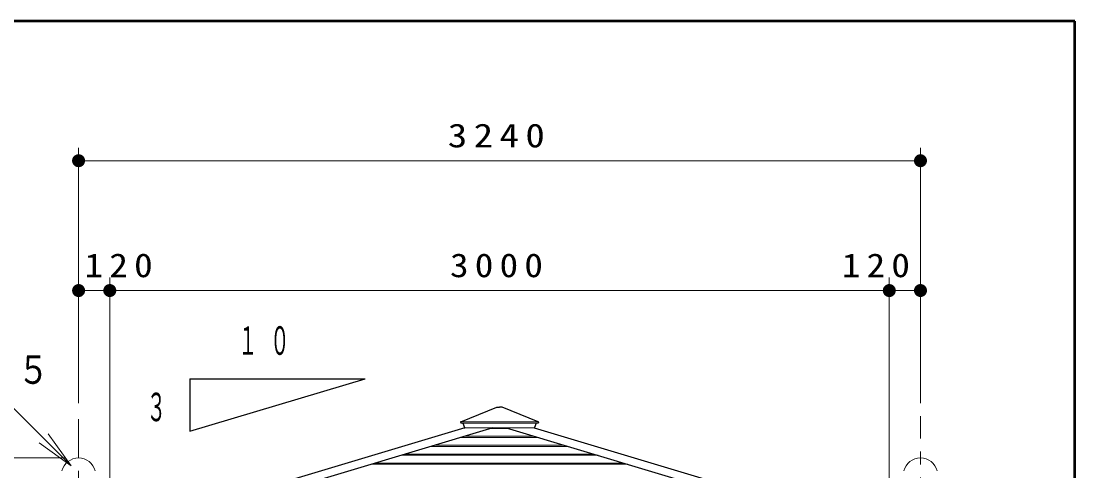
# Model space of a CAD drawing. Units: millimetres on the paper, scale 1:50. Extents: x -365 to 10, y -38 to 257.
# Drawn here: x -81.1 to 0, y 222.4 to 257 of the extents above; entities that cross this region are included whole.
import ezdxf
from ezdxf.enums import TextEntityAlignment as Align

# ---------------------------------------------------------------- set-up
doc = ezdxf.new("R2010")
doc.units = ezdxf.units.MM
doc.linetypes.add('USER2', pattern=[6, 3, -1, 1, -1])
doc.layers.add('LY_1', color=7, linetype='Continuous', lineweight=25)
doc.layers.add('LY_2', color=7, linetype='Continuous', lineweight=13)
doc.styles.add('ＭＳ ゴシック', font='')
doc.styles.get('ＭＳ ゴシック').set_extended_font_data('MS Gothic')

# ---------------------------------------------------------------- blocks, each defined once
blk = doc.blocks.new('filled_dot')
at = {"color": 0, "linetype": 'Continuous', "lineweight": -2, "const_width": 1.25}
blk.add_lwpolyline([(-0.625, 0, 1), (0.625, 0, 1)], format="xyb", close=True, dxfattribs=at)

msp = doc.modelspace()

# ---------------------------------------------------------------- linework, layer by layer
at = {"layer": 'LY_1', "lineweight": 13}
for p, q in [((-76.688, 227.575), (-76.688, 247.244)), ((-11.888, 227.575), (-11.888, 247.244)), ((-76.688, 246.244), (-11.888, 246.244)), ((-74.288, 217.153), (-74.288, 237.244)), ((-14.288, 217.153), (-14.288, 237.244)), ((-76.688, 236.244), (-70.401, 236.244)), ((-74.288, 236.244), (-14.288, 236.244)), ((-18.053, 236.244), (-11.888, 236.244)), ((-77.258, 222.742), (-79.379, 224.863)), ((-79.025, 225.217), (-77.258, 222.742)), ((-77.258, 222.742), (-79.732, 224.51)), ((-77.688, 223.351), (-106.688, 223.351))]:
    msp.add_line(p, q, dxfattribs=at)
at = {"layer": 'LY_1'}
for p, q in [((-68.115, 229.457), (-68.115, 225.413)), ((-68.115, 229.457), (-54.635, 229.457)), ((-68.115, 225.412), (-54.635, 229.456))]:
    msp.add_line(p, q, dxfattribs=at)
at = {"layer": 'LY_1', "color": 2}
for p, q in [((-47.269, 226.143), (-44.487, 227.251)), ((-44.487, 227.251), (-44.288, 227.251)), ((-44.089, 227.251), (-44.288, 227.251)), ((-41.306, 226.143), (-44.089, 227.251)), ((-47.28, 226.117), (-47.251, 226.043)), ((-47.117, 226.031), (-46.981, 225.69)), ((-41.459, 226.031), (-41.595, 225.69)), ((-41.295, 226.117), (-41.325, 226.043))]:
    msp.add_line(p, q, dxfattribs=at)
at = {"layer": 'LY_1', "linetype": 'USER2', "lineweight": 13}
for p, q in [((-76.688, 163.351), (-76.688, 226.575)), ((-11.888, 158.837), (-11.888, 226.575))]:
    msp.add_line(p, q, dxfattribs=at)
at = {"layer": 'LY_1', "color": 131}
for p, q in [((-46.959, 225.677), (-74.312, 217.471)), ((-44.793, 225.677), (-71.015, 217.811)), ((-43.782, 225.677), (-17.561, 217.811)), ((-41.617, 225.677), (-14.264, 217.471))]:
    msp.add_line(p, q, dxfattribs=at)
at = {"layer": 'LY_1', "color": 2, "lineweight": 13}
for p, q in [((-47.278, 226.136), (-44.288, 226.136)), ((-47.232, 226.031), (-44.288, 226.031)), ((-46.963, 225.677), (-44.288, 225.677)), ((-41.297, 226.136), (-44.288, 226.136)), ((-41.343, 226.031), (-44.288, 226.031)), ((-41.613, 225.677), (-44.288, 225.677))]:
    msp.add_line(p, q, dxfattribs=at)
at = {"layer": 'LY_1', "color": 12, "lineweight": 13}
for p, q in [((-44.978, 225.622), (-44.288, 225.622)), ((-43.598, 225.622), (-44.288, 225.622)), ((-47.276, 224.932), (-44.288, 224.932)), ((-46.962, 225.027), (-44.288, 225.027)), ((-41.614, 225.027), (-44.288, 225.027)), ((-41.299, 224.932), (-44.288, 224.932)), ((-49.575, 224.243), (-44.288, 224.243)), ((-49.261, 224.337), (-44.288, 224.337)), ((-39.315, 224.337), (-44.288, 224.337)), ((-39, 224.243), (-44.288, 224.243)), ((-51.874, 223.553), (-44.288, 223.553)), ((-51.56, 223.647), (-44.288, 223.647)), ((-37.016, 223.647), (-44.288, 223.647)), ((-36.702, 223.553), (-44.288, 223.553)), ((-54.173, 222.864), (-44.288, 222.864)), ((-53.858, 222.958), (-44.288, 222.958)), ((-34.717, 222.958), (-44.288, 222.958)), ((-34.403, 222.864), (-44.288, 222.864))]:
    msp.add_line(p, q, dxfattribs=at)
at = {"layer": 'LY_1', "lineweight": 13}
msp.add_lwpolyline([(-77.258, 222.742), (-86.824, 232.308), (-113.871, 232.308)], dxfattribs=at)
at = {"layer": 'LY_1', "color": 2}
for centre, start, end in [((-47.262, 226.125), 111.7, 201.7), ((-47.232, 226.051), 201.7, 270), ((-46.963, 225.697), 196.7, 270), ((-41.613, 225.697), 270, 343.3), ((-41.343, 226.051), 270, 338.3), ((-41.314, 226.125), 338.3, 68.3)]:
    msp.add_arc(centre, 0.02, start, end, dxfattribs=at)
at = {"layer": 'LY_1', "lineweight": 13}
for centre in [(-76.688, 222.032), (-11.888, 222.032)]:
    msp.add_arc(centre, 1.319, 14.00253, 165.99746, dxfattribs=at)
at = {"layer": 'LY_2', "lineweight": 50}
for p, q in [((0, 257), (-365, 257)), ((0, 0), (0, 257))]:
    msp.add_line(p, q, dxfattribs=at)

# ---------------------------------------------------------------- block references
at = {"layer": 'LY_1', "lineweight": 13, "xscale": 0.4, "yscale": 0.4}
for p in [(-76.688, 246.244), (-76.688, 236.244), (-74.288, 236.244), (-14.288, 236.244)]:
    msp.add_blockref('filled_dot', p, dxfattribs=at)
at = {"layer": 'LY_1', "lineweight": 13, "xscale": 0.4, "yscale": 0.4, "rotation": 180}
for p in [(-11.888, 246.244), (-74.288, 236.244), (-14.288, 236.244), (-11.888, 236.244)]:
    msp.add_blockref('filled_dot', p, dxfattribs=at)

# ---------------------------------------------------------------- texts
at = {"layer": 'LY_1', "style": 'ＭＳ ゴシック', "width": 0.5}
msp.add_text('３', height=2.199, dxfattribs=at).set_placement((-70.702, 227.276), align=Align.MIDDLE_CENTER)
at = {"layer": 'LY_1', "style": 'ＭＳ ゴシック'}
for s, insert, char_height, attachment_point in [('\\T1.33;\\W1.2;3240', (-44.288, 247.244), 1.833, 8), ('\\T1.33;\\W1.15;120', (-73.37, 237.244), 1.833, 8), ('\\T1.33;\\W1.15;3000', (-44.288, 237.244), 1.833, 8), ('\\T1.33;\\W1.15;120', (-15.085, 237.244), 1.833, 8), ('\\T1.64;\\W0.5;１０', (-61.948, 232.376), 2.199, 5), ('\\T1.63;\\W0.8;束柱：φ１３９．８Ｘ４．５', (-127.358, 229.86), 2.199, 4)]:
    msp.add_mtext(s, dxfattribs=dict(at, insert=insert, char_height=char_height, attachment_point=attachment_point))

doc.saveas('drawing.dxf')
